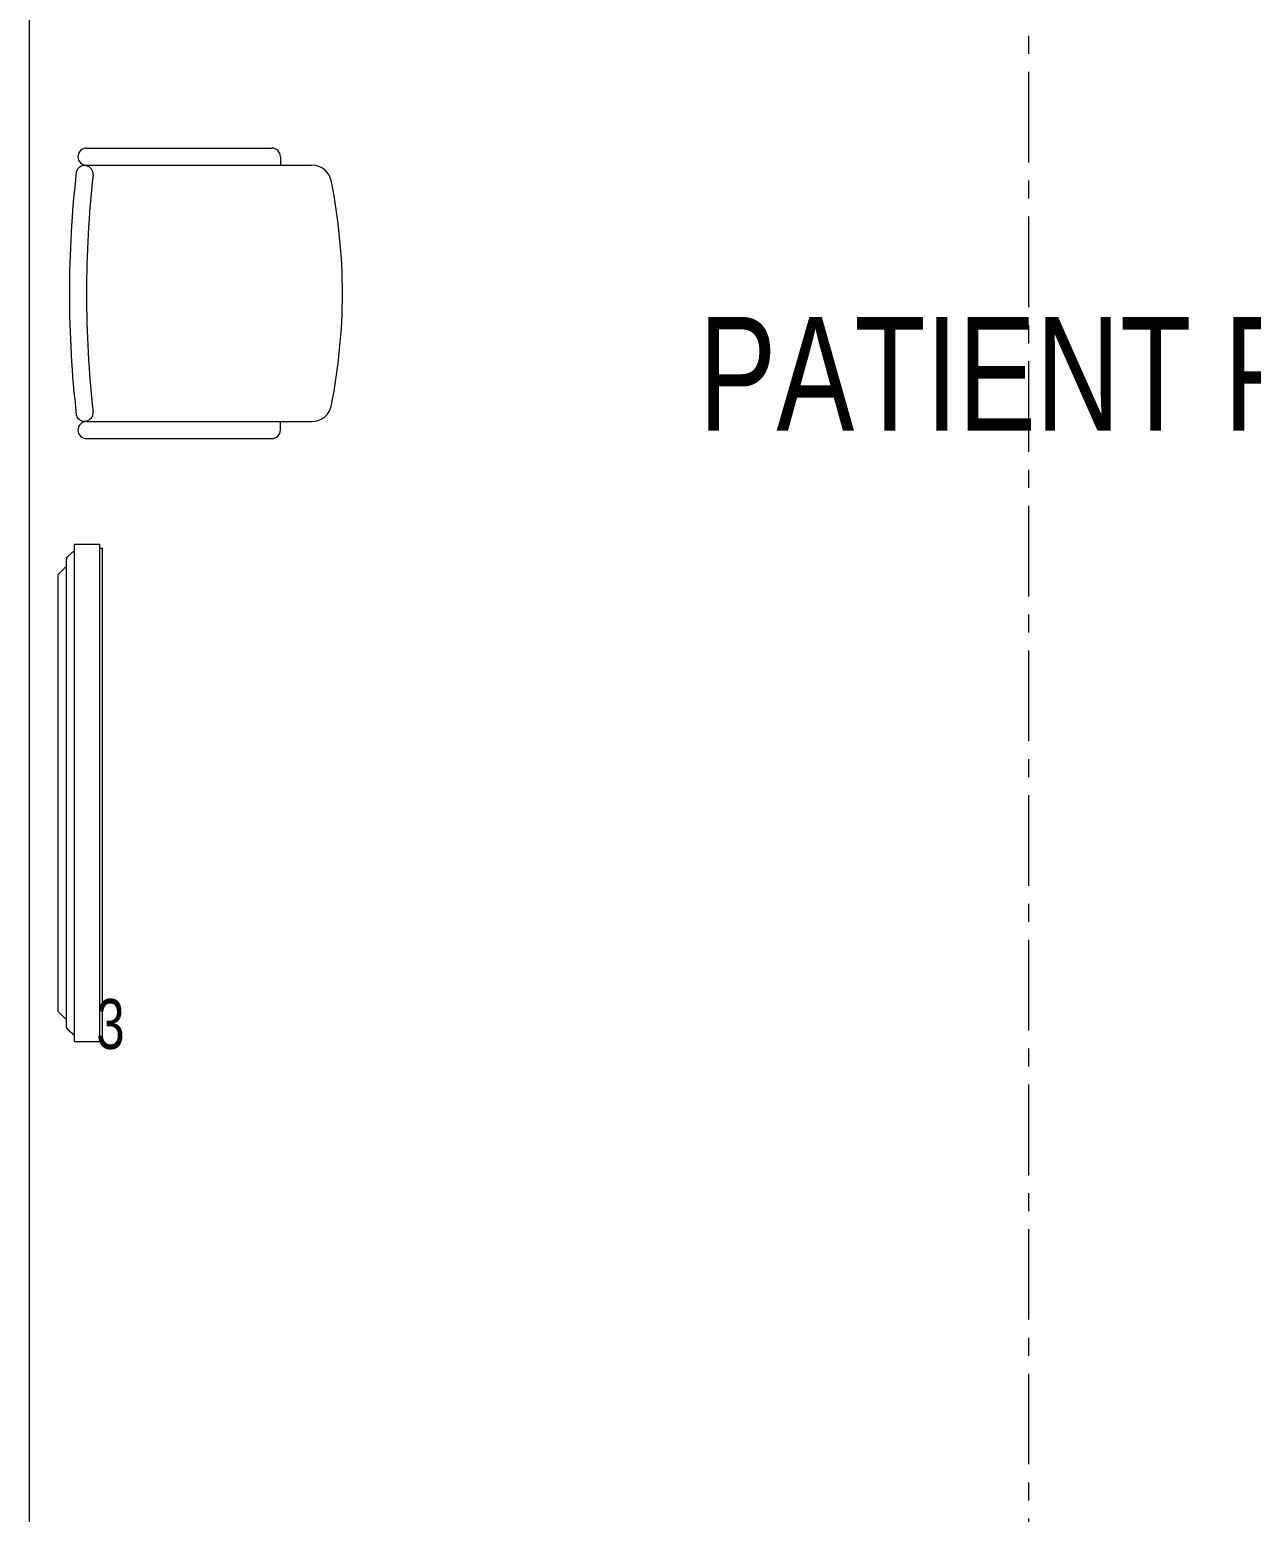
# Model space of a CAD drawing. Header units: millimetres. Extents: x 26027 to 581921, y 7230 to 233891.
# Drawn here: x 486244 to 488390, y 159063 to 161667 of the extents above; entities that cross this region are included whole.
import ezdxf

# ---------------------------------------------------------------- set-up
doc = ezdxf.new("R2010")
doc.units = ezdxf.units.MM
doc.header["$LTSCALE"] = 5
doc.linetypes.add('CENTER', pattern=[50.8, 31.75, -6.35, 6.35, -6.35])
for name, color, linetype, lineweight in [('72_EGR_BASE_TEXT', 7, 'Continuous', 5), ('Medical Equipment and Furniture', 163, 'Continuous', 0), ('Walls', 32, 'Continuous', 5)]:
    doc.layers.add(name, color=color, linetype=linetype, lineweight=lineweight)
doc.layers.add('axes', color=9, linetype='Continuous')
doc.styles.add('X3G_ENTITY_257CFD', font='swisscl.ttf', dxfattribs={"height": 200})
doc.styles.add('X3G_ENTITY_2587EA', font='swisscl.ttf', dxfattribs={"height": 200})

# ---------------------------------------------------------------- blocks, each defined once
blk = doc.blocks.new('DM15862C-P')
at = {"lineweight": 0}
for p, q in [((-0.3835, 0), (-0.3983, -0.0149)), ((0.3835, 0), (-0.3835, 0)), ((0.3835, 0), (0.3983, -0.0149)), ((-0.4157, -0.0175), (-0.4256, -0.0287)), ((0.41, -0.0149), (-0.4099, -0.0149)), ((0.4157, -0.0175), (0.4254, -0.0287)), ((-0.4367, -0.0287), (-0.4367, -0.0734)), ((0.4365, -0.0287), (-0.4367, -0.0287)), ((0.4365, -0.0287), (0.4365, -0.0734)), ((0.4365, -0.0734), (-0.4367, -0.0734)), ((-0.4291, -0.078), (-0.4291, -0.0734)), ((0.429, -0.078), (-0.4291, -0.078)), ((0.429, -0.078), (0.429, -0.0734))]:
    blk.add_line(p, q, dxfattribs=at)
for points in [[(-0.4099, -0.0149), (-0.4121, -0.0149), (-0.4141, -0.0158), (-0.4157, -0.0175)], [(0.4157, -0.0175), (0.4141, -0.0158), (0.4121, -0.0149), (0.41, -0.0149)]]:
    blk.add_open_spline(points, degree=3, dxfattribs=at)
blk = doc.blocks.new('GF21016-P')
at = {"color": 0, "extrusion": (-1.24384e-09, -1.20261e-09, -1)}
for p, q in [((0.0128, 0.0179), (0.0128, 0.4136)), ((0.4628, 0.0179), (0.4628, 0.4136)), ((-0.0172, 0.0179), (-0.0172, 0.3435)), ((-0.0022, 0.3585), (0.0128, 0.3585)), ((0.4778, 0.3585), (0.4628, 0.3585)), ((0.4928, 0.0179), (0.4928, 0.3435)), ((0.4778, 0.0029), (0.4778, 0.0029))]:
    blk.add_line(p, q, dxfattribs=at)
for centre, radius, start, end in [((-0.2378, -0.5362), 1.0036, 78.7568, 101.2432), ((-0.0478, 0.4136), 0.035, 0, 80.6557), ((-0.4278, 0.4136), 0.035, 99.3443, 180), ((0.0022, 0.3435), 0.015, 0, 90), ((-0.4778, 0.3435), 0.015, 90, 180), ((-0.0284, 0.0145), 0.015, 284.3864, 95.5209), ((-0.2378, 1.8928), 1.8749, 263.6341, 276.3659), ((-0.4471, 0.0145), 0.015, 84.4791, 255.6136), ((0.0022, 0.0179), 0.015, 270, 0), ((0.0022, 0.0179), 0.015, 180, 270), ((-0.2378, 1.8734), 1.8855, 263.5119, 276.4881), ((-0.4778, 0.0179), 0.015, 270, 0), ((-0.4778, 0.0179), 0.015, 180, 270)]:
    blk.add_arc(centre, radius, start, end, dxfattribs=at)

msp = doc.modelspace()

# ---------------------------------------------------------------- linework, layer by layer
at = {"layer": 'axes', "linetype": 'CENTER', "lineweight": 0}
msp.add_line((487998.8, 120285.6, 0), (487998.8, 210035.3, 0), dxfattribs=at)
at = {"layer": 'Walls'}
msp.add_line((486243.8, 158855.3, 2.4), (486243.8, 162593.1, 2.4), dxfattribs=at)

# ---------------------------------------------------------------- block references
at = {"layer": 'Medical Equipment and Furniture', "extrusion": (8.17196e-07, -2.67577e-11, -1), "xscale": 999.9999999999974, "yscale": 999.9999999999974, "zscale": 999.9999999999974, "rotation": 89.99997488711676}
msp.add_blockref('GF21016-P', (-486325.7, 160965.8, 0.4), dxfattribs=at)
at = {"layer": 'Medical Equipment and Furniture', "xscale": -1000, "yscale": 1000, "zscale": 1000, "rotation": 90}
msp.add_blockref('DM15862C-P', (486293.8, 160326.4, 2.4), dxfattribs=at)

# ---------------------------------------------------------------- texts
at = {"layer": '72_EGR_BASE_TEXT', "insert": (488654.6, 161162.3), "char_height": 200, "attachment_point": 2, "style": 'X3G_ENTITY_2587EA'}
msp.add_mtext('PATIENT ROOM - 3 BEDS', dxfattribs=at)
at = {"layer": 'Medical Equipment and Furniture', "insert": (486385.8, 159875.8, 0), "char_height": 87.5, "attachment_point": 8, "style": 'X3G_ENTITY_257CFD'}
msp.add_mtext('3', dxfattribs=at)

doc.saveas('drawing.dxf')
